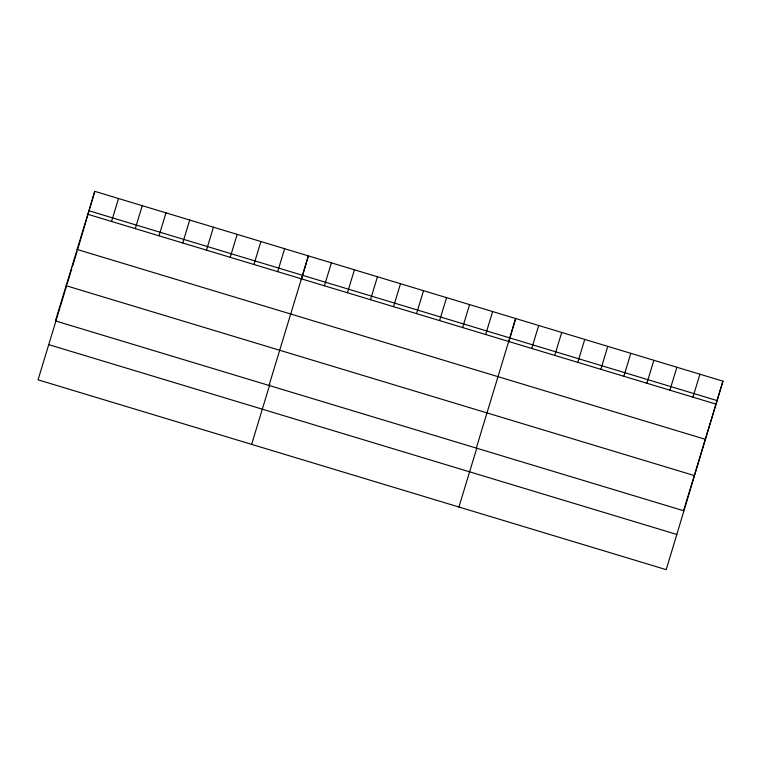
<?xml version="1.0" encoding="UTF-8"?>
<svg xmlns="http://www.w3.org/2000/svg" width="761" height="761" viewBox="0 0 761 761"><rect width="100%" height="100%" fill="white"/><g stroke="black" fill="none" stroke-linecap="round" stroke-linejoin="round"><path stroke-width="1.14" d="M77.736 249.189L80.276 240.552M80.599 239.468L94.792 191.344L722.95 381.166L666.208 569.656L38.05 379.834L59.748 308.405M301.318 279.782L308.367 255.886L269.004 385.437M508.605 342.421L515.654 318.526L476.291 448.086M94.792 191.344L55.429 320.904L683.587 510.726L722.95 381.166M60.09 307.301L65.094 290.816M65.427 289.713L66.435 286.412M67.101 284.214L70.44 273.218M70.773 272.134L71.772 268.852M72.428 266.664L77.08 251.368M111.553 221.461L118.526 198.516M135.277 228.633L142.25 205.689M159.011 235.805L165.984 212.852M182.745 242.978L189.717 220.024M206.469 250.15L213.441 227.197M230.203 257.313L237.175 234.369M253.936 264.486L260.909 241.541M277.66 271.658L284.633 248.714M251.625 444.376L269.879 384.276M324.424 285.794L331.396 262.84M347.463 292.747L354.436 269.803M370.493 299.71L377.466 276.766M393.523 306.673L400.495 283.72M416.552 313.637L423.525 290.683M439.592 320.59L446.564 297.646M462.621 327.553L469.594 304.6M485.651 334.517L492.624 311.563M458.912 507.016L476.833 448.048M531.72 348.433L538.693 325.489M554.75 355.397L561.723 332.443M577.78 362.35L584.752 339.406M600.819 369.313L607.792 346.369M623.849 376.276L630.821 353.323M646.879 383.24L653.851 360.286M669.908 390.193L676.881 367.249M692.948 397.156L699.92 374.203M89.056 210.787L717.214 400.619M87.819 214.288L715.977 404.12M77.137 249.475L705.285 439.297M66.121 285.717L694.279 475.549M48.742 344.647L676.9 534.479"/></g></svg>
